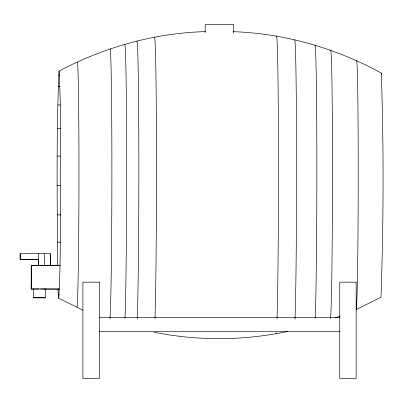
<?xml version="1.0" encoding="UTF-8"?>
<svg xmlns="http://www.w3.org/2000/svg" width="403" height="403" viewBox="0 0 403 403"><rect width="100%" height="100%" fill="white"/><g stroke="black" fill="none" stroke-linecap="round" stroke-linejoin="round"><path stroke-width="0.6" d="M38.552 265.436L38.602 259.592L20.15 259.522L20.16 253.633L50.315 253.668L50.34 265.496L38.552 265.436L38.567 253.653M20.195 259.567L20.16 253.633M33.686 289.077L31.192 289.072L31.227 265.512L60.193 265.431M31.192 289.072L31.469 265.386M40.567 288.991L45.327 289.037L45.312 297.797L33.605 297.787L33.62 289.027L39.036 288.986M44.401 265.421L44.421 253.638M50.294 265.451L50.315 253.668M60.047 265.597L57.543 265.592C57.327 200.775 56.113 135.851 59.045 71.099C104.065 47.211 154.445 33.051 205.465 31.595M83.073 310.229L58.702 298.255C61.009 260.187 60.087 221.957 60.586 183.828C60.178 146.264 61.286 108.598 59.045 71.099M381.203 74.217L381.329 73.064C335.901 48.209 284.795 33.409 232.964 31.661M356.156 309.61L380.991 297.202C383.601 222.582 383.782 147.689 381.329 73.064M335.432 317.856L340.036 316.023M287.52 331.452C243.744 340.787 197.928 341.014 154.047 332.228M45.327 289.037L44.763 289.057M33.605 297.787L45.312 297.797M99.289 317.509L339.769 317.509M99.289 331.724L339.769 331.724M58.596 75.19L59.846 75.19M58.168 86.741L60.042 86.746M57.785 104.966L60.289 104.971M57.478 128.628L60.606 128.628M57.266 156.102L60.395 156.107M57.161 185.531L60.913 185.536M57.176 214.895L60.929 214.9M57.307 242.203L60.435 242.208M20.15 259.522L38.602 259.592M31.227 265.512L38.718 265.522M49.957 265.537L59.946 265.552M31.434 288.951L59.533 288.991M44.924 289.092L59.286 289.112M58.067 289.037L58.264 294.608L59.518 294.608M58.264 294.608L58.702 298.255M233.503 33.237L233.503 24.482L205.167 24.482L205.167 32.613M136.894 40.95A143.846 2.166 -89.9 0 1 138.849 157.976A143.846 2.166 -89.9 0 1 137.242 319.025M110.029 48.818A135.932 2.045 -89.9 0 1 111.883 172.605A135.932 2.045 -89.9 0 1 109.954 318.692M124.749 44.506A140.264 2.111 -89.9 0 1 126.653 162.268A140.264 2.111 -89.9 0 1 124.97 318.148M77.29 62.163A122.542 1.844 -89.9 0 1 78.948 183.783A122.542 1.844 -89.9 0 1 76.918 307.242M276.468 36.018A148.974 2.242 -89.9 0 1 278.483 150.601A148.974 2.242 -89.9 0 1 277.022 318.587M276.282 332.818A148.974 2.242 -89.9 0 1 276.02 333.956M356.534 60.551A124.552 1.874 -89.9 0 1 358.222 184.166A124.552 1.874 -89.9 0 1 356.156 309.65M330.656 50.168A134.899 2.03 -89.9 0 1 332.495 175.224A134.899 2.03 -89.9 0 1 330.515 318.672M314.955 45.358A139.69 2.101 -89.9 0 1 316.854 163.416A139.69 2.101 -89.9 0 1 315.156 318.35M154.49 37.358A147.463 2.222 -89.9 0 1 156.485 152.571A147.463 2.222 -89.9 0 1 154.984 318.647M294.613 39.952A145.065 2.181 -89.9 0 1 296.583 156.409A145.065 2.181 -89.9 0 1 295.006 319.211M99.289 282.171L82.902 282.171L82.902 378.518L99.289 378.518L99.289 282.171M356.156 282.171L339.769 282.171L339.769 378.518L356.156 378.518L356.156 282.171"/></g></svg>
